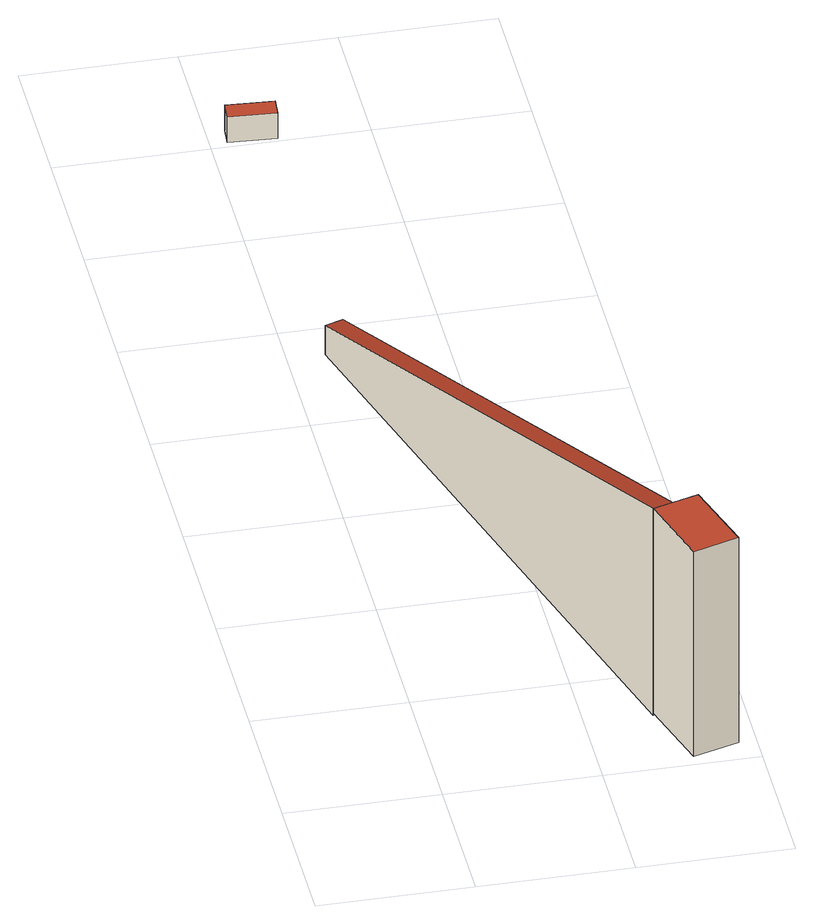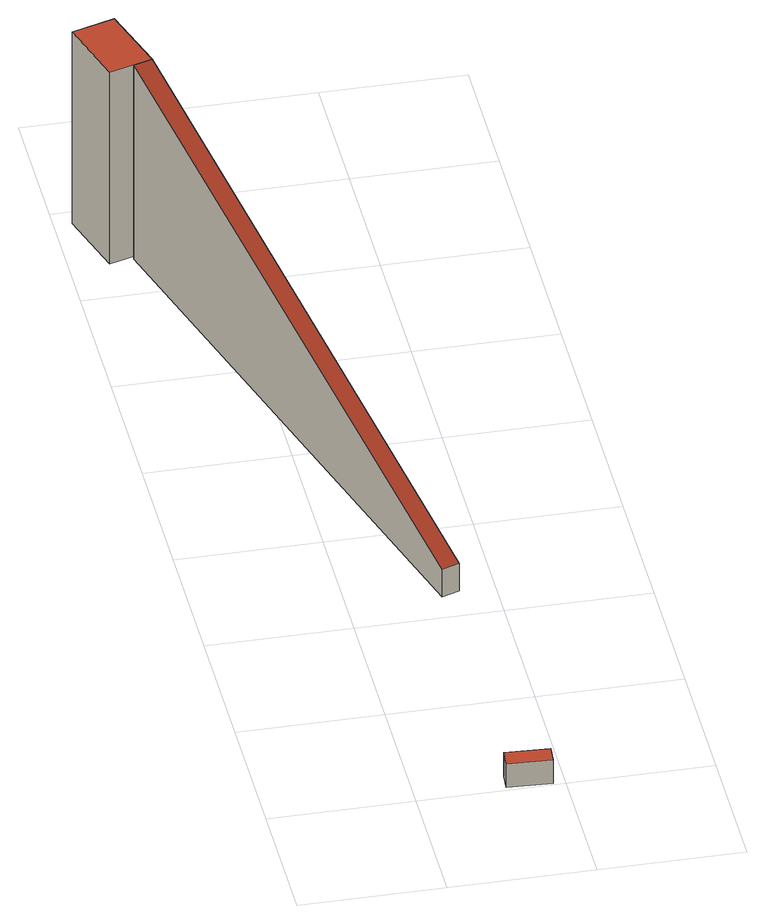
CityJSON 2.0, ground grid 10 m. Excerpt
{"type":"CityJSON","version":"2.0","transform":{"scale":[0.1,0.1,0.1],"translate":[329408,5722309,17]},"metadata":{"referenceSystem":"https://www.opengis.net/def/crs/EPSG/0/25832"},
"CityObjects":{
"building1":{"type":"Building","attributes":{"Geometrietyp2DReferenz":"3000","Gemeindeschluessel":"05170004","function":"31001_2100","roofType":"2100","measuredHeight":15.54},"geometry":[{"type":"Solid","lod":"2","boundaries":[[[[0,1,2,3]],[[4,5,1,0]],[[6,7,5,4]],[[3,2,7,6]],[[4,0,3,6]],[[1,5,7,2]]]],"semantics":{"surfaces":[{"type":"WallSurface"},{"type":"RoofSurface"},{"type":"GroundSurface"}],"values":[[0,0,0,0,1,2]]}}]},
"building2":{"type":"Building","attributes":{"Geometrietyp2DReferenz":"3000","Gemeindeschluessel":"05170004","function":"31001_2100","roofType":"1000","measuredHeight":15.38},"geometry":[{"type":"Solid","lod":"2","boundaries":[[[[8,9,10,0]],[[11,12,9,8]],[[13,14,12,11]],[[4,15,14,13]],[[0,10,15,4]],[[13,11,8,0,4]],[[9,12,14,15,10]]]],"semantics":{"surfaces":[{"type":"WallSurface"},{"type":"RoofSurface"},{"type":"GroundSurface"}],"values":[[0,0,0,0,0,1,2]]}}]},
"building3":{"type":"Building","attributes":{"Geometrietyp2DReferenz":"3000","Gemeindeschluessel":"05170004","function":"31001_2520","roofType":"1000","measuredHeight":1.95},"geometry":[{"type":"Solid","lod":"2","boundaries":[[[[16,17,18,19]],[[20,21,17,16]],[[22,23,21,20]],[[19,18,23,22]],[[20,16,19,22]],[[17,21,23,18]]]],"semantics":{"surfaces":[{"type":"WallSurface"},{"type":"RoofSurface"},{"type":"GroundSurface"}],"values":[[0,0,0,0,1,2]]}}]}
},
"vertices":[
[156,60,164],[156,60,9],[36,476,9],[36,476,31],[143,56,164],[143,56,9],[24,472,31],[24,472,9],
[173,65,164],[173,65,11],[156,60,11],[188,15,164],[188,15,11],[158,6,164],[158,6,11],[143,56,11],
[41,706,35],[41,706,16],[10,708,16],[10,708,35],[40,693,35],[40,693,16],[9,695,35],[9,695,16]
]}
